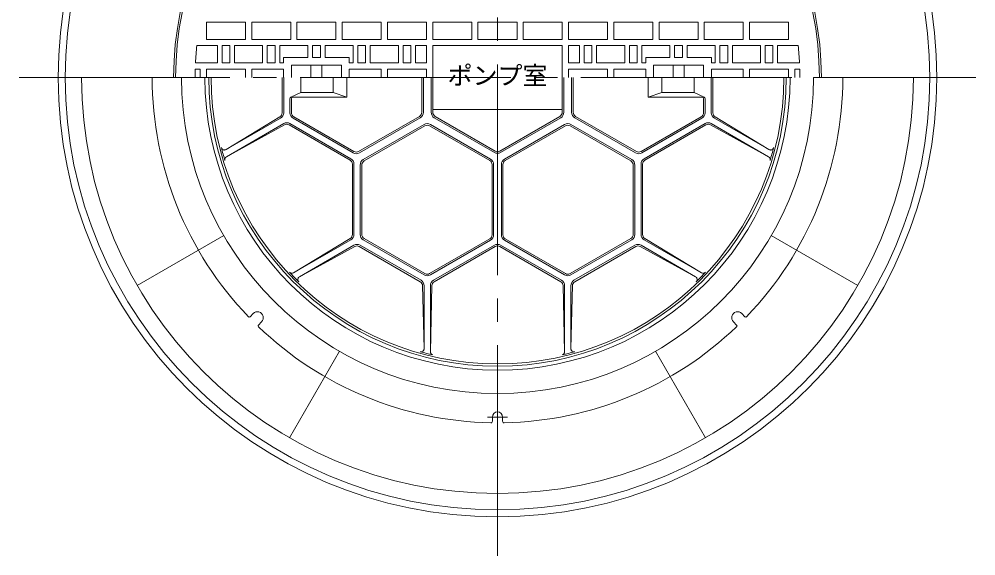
# Model space of a CAD drawing. Units: millimetres, scale not verified. Extents: x -6164 to 5771, y -4092 to 4364.
# Drawn here: x 1680 to 2906, y 1604 to 2292 of the extents above; entities that cross this region are included whole.
import ezdxf
from ezdxf.enums import TextEntityAlignment as Align

# ---------------------------------------------------------------- set-up
doc = ezdxf.new("R2010")
doc.units = ezdxf.units.MM
doc.header["$LTSCALE"] = 30
doc.linetypes.add('CHAIN1', pattern=[8, 5, -1, 1, -1])
doc.linetypes.add('CHAIN2', pattern=[12, 9, -1, 1, -1])
doc.layers.add('0-A_鉄蓋', color=4, linetype='Continuous', lineweight=9)
doc.layers.add('0-C_CR', color=3, linetype='Continuous', lineweight=9)
doc.styles.add('ＭＳ ゴシック', font='')
doc.styles.get('ＭＳ ゴシック').set_extended_font_data('MS Gothic')

msp = doc.modelspace()

# ---------------------------------------------------------------- linework, layer by layer
at = {"layer": '0-A_鉄蓋', "color": 7}
for p, q in [((1919.74, 2287.63), (1969.74, 2287.63)), ((1919.74, 2265.63), (1919.74, 2287.63)), ((1969.74, 2287.63), (1969.74, 2265.63)), ((1977.74, 2287.63), (2027.74, 2287.63)), ((1977.74, 2265.63), (1977.74, 2287.63)), ((2027.74, 2287.63), (2027.74, 2265.63)), ((2035.74, 2287.63), (2085.74, 2287.63)), ((2035.74, 2265.63), (2035.74, 2287.63)), ((2085.74, 2287.63), (2085.74, 2265.63)), ((2093.74, 2287.63), (2143.74, 2287.63)), ((2093.74, 2265.63), (2093.74, 2287.63)), ((2143.74, 2265.63), (2143.74, 2287.63)), ((2151.74, 2287.63), (2201.74, 2287.63)), ((2151.74, 2265.63), (2151.74, 2287.63)), ((2201.74, 2287.63), (2201.74, 2265.63)), ((2209.74, 2287.63), (2259.74, 2287.63)), ((2209.74, 2265.63), (2209.74, 2287.63)), ((2259.74, 2287.63), (2259.74, 2265.63)), ((2267.74, 2287.63), (2317.74, 2287.63)), ((2267.74, 2265.63), (2267.74, 2287.63)), ((2317.74, 2265.63), (2317.74, 2287.63)), ((2375.74, 2287.63), (2325.74, 2287.63)), ((2325.74, 2287.63), (2325.74, 2265.63)), ((2375.74, 2265.63), (2375.74, 2287.63)), ((2433.74, 2287.63), (2383.74, 2287.63)), ((2383.74, 2287.63), (2383.74, 2265.63)), ((2433.74, 2265.63), (2433.74, 2287.63)), ((2441.74, 2287.63), (2491.74, 2287.63)), ((2441.74, 2265.63), (2441.74, 2287.63)), ((2491.74, 2265.63), (2491.74, 2287.63)), ((2549.74, 2287.63), (2499.74, 2287.63)), ((2499.74, 2287.63), (2499.74, 2265.63)), ((2549.74, 2265.63), (2549.74, 2287.63)), ((2607.74, 2265.63), (2607.74, 2287.63)), ((2665.74, 2287.63), (2615.74, 2287.63)), ((2615.74, 2287.63), (2615.74, 2265.63)), ((2665.74, 2265.63), (2665.74, 2287.63)), ((1907.42, 2257.63), (1933.74, 2257.63)), ((1919.74, 2265.63), (1969.74, 2265.63)), ((1933.74, 2257.63), (1933.74, 2235.63)), ((1977.74, 2265.63), (2027.74, 2265.63)), ((1997.74, 2257.63), (2007.74, 2257.63)), ((1997.74, 2235.63), (1997.74, 2257.63)), ((2007.74, 2257.63), (2007.74, 2235.63)), ((2013.74, 2257.63), (2049.74, 2257.63)), ((2013.74, 2235.63), (2013.74, 2257.63)), ((2035.74, 2265.63), (2085.74, 2265.63)), ((2049.74, 2257.63), (2049.74, 2242.63)), ((2055.74, 2257.63), (2065.74, 2257.63)), ((2055.74, 2242.63), (2055.74, 2257.63)), ((2065.74, 2257.63), (2065.74, 2242.63)), ((2071.74, 2242.63), (2071.74, 2257.63)), ((2093.74, 2265.63), (2143.74, 2265.63)), ((2151.74, 2265.63), (2201.74, 2265.63)), ((2187.74, 2235.63), (2187.74, 2257.63)), ((2187.74, 2257.63), (2201.74, 2257.63)), ((2201.74, 2235.63), (2201.74, 2257.63)), ((2209.74, 2265.63), (2259.74, 2265.63)), ((2267.74, 2265.63), (2317.74, 2265.63)), ((2325.74, 2265.63), (2375.74, 2265.63)), ((2383.74, 2265.63), (2433.74, 2265.63)), ((2397.74, 2257.63), (2383.74, 2257.63)), ((2383.74, 2235.63), (2383.74, 2257.63)), ((2397.74, 2235.63), (2397.74, 2257.63)), ((2441.74, 2265.63), (2491.74, 2265.63)), ((2499.74, 2265.63), (2549.74, 2265.63)), ((2513.74, 2242.63), (2513.74, 2257.63)), ((2529.74, 2257.63), (2519.74, 2257.63)), ((2519.74, 2257.63), (2519.74, 2242.63)), ((2529.74, 2242.63), (2529.74, 2257.63)), ((2571.74, 2257.63), (2535.74, 2257.63)), ((2535.74, 2257.63), (2535.74, 2242.63)), ((2557.74, 2265.63), (2607.74, 2265.63)), ((2571.74, 2235.63), (2571.74, 2257.63)), ((2587.74, 2257.63), (2577.74, 2257.63)), ((2577.74, 2257.63), (2577.74, 2235.63)), ((2587.74, 2235.63), (2587.74, 2257.63)), ((2615.74, 2265.63), (2665.74, 2265.63)), ((2651.75, 2257.63), (2651.75, 2235.63)), ((2678.07, 2257.63), (2651.75, 2257.63)), ((1933.74, 2235.63), (1905.71, 2235.63)), ((1955.74, 2235.63), (1991.74, 2235.63)), ((2007.74, 2235.63), (1997.74, 2235.63)), ((2013.74, 2235.63), (2018.56, 2235.63)), ((2018.56, 2242.63), (2018.56, 2235.63)), ((2049.74, 2242.63), (2018.56, 2242.63)), ((2092.74, 2232.63), (2028.74, 2232.63)), ((2028.74, 2232.63), (2028.74, 2216.63)), ((2053.74, 2216.63), (2053.74, 2232.63)), ((2065.74, 2242.63), (2055.74, 2242.63)), ((2067.74, 2216.63), (2067.74, 2232.63)), ((2102.55, 2242.63), (2071.74, 2242.63)), ((2092.74, 2232.63), (2092.74, 2216.63)), ((2102.55, 2242.63), (2102.55, 2235.63)), ((2107.74, 2235.63), (2102.55, 2235.63)), ((2201.74, 2235.63), (2187.74, 2235.63)), ((2397.74, 2235.63), (2383.74, 2235.63)), ((2477.74, 2235.63), (2482.94, 2235.63)), ((2482.94, 2242.63), (2513.74, 2242.63)), ((2482.94, 2242.63), (2482.94, 2235.63)), ((2492.74, 2232.63), (2556.74, 2232.63)), ((2492.74, 2232.63), (2492.74, 2216.63)), ((2517.74, 2216.63), (2517.74, 2232.63)), ((2519.74, 2242.63), (2529.74, 2242.63)), ((2531.74, 2216.63), (2531.74, 2232.63)), ((2535.74, 2242.63), (2566.93, 2242.63)), ((2556.74, 2232.63), (2556.74, 2216.63)), ((2566.93, 2242.63), (2566.93, 2235.63)), ((2571.74, 2235.63), (2566.93, 2235.63)), ((2577.74, 2235.63), (2587.74, 2235.63)), ((2629.74, 2235.63), (2593.74, 2235.63)), ((2651.75, 2235.63), (2679.78, 2235.63)), ((1905.4, 2227.63), (1911.74, 2227.63)), ((1911.74, 2227.63), (1911.74, 2216.63)), ((1919.74, 2227.63), (1969.74, 2227.63)), ((1919.74, 2216.63), (1919.74, 2227.63)), ((1969.74, 2227.63), (1969.74, 2216.63)), ((1977.74, 2227.63), (2018.56, 2227.63)), ((1977.74, 2216.63), (1977.74, 2227.63)), ((2018.56, 2227.63), (2018.56, 2216.63)), ((2102.55, 2227.63), (2143.74, 2227.63)), ((2102.55, 2227.63), (2102.55, 2216.63)), ((2143.74, 2227.63), (2143.74, 2216.63)), ((2151.74, 2227.63), (2201.74, 2227.63)), ((2151.74, 2216.63), (2151.74, 2227.63)), ((2201.74, 2227.63), (2201.74, 2216.63)), ((2433.74, 2227.63), (2383.74, 2227.63)), ((2383.74, 2227.63), (2383.74, 2216.63)), ((2433.74, 2216.63), (2433.74, 2227.63)), ((2482.94, 2227.63), (2441.74, 2227.63)), ((2441.74, 2227.63), (2441.74, 2216.63)), ((2482.94, 2227.63), (2482.94, 2216.63)), ((2607.74, 2216.63), (2607.74, 2227.63)), ((2665.74, 2227.63), (2615.74, 2227.63)), ((2615.74, 2227.63), (2615.74, 2216.63)), ((2665.74, 2216.63), (2665.74, 2227.63)), ((2680.09, 2227.63), (2673.74, 2227.63)), ((2673.74, 2227.63), (2673.74, 2216.63)), ((2016.74, 2171.51), (2016.74, 2216.63)), ((2018.74, 2171.6), (2018.74, 2216.63)), ((2040.72, 2197.42), (2040.72, 2216.63)), ((2082.21, 2197.42), (2082.21, 2216.63)), ((2099.83, 2191.56), (2099.83, 2216.63)), ((2195.74, 2172.17), (2195.74, 2216.63)), ((2197.74, 2172.17), (2197.74, 2216.63)), ((2207.74, 2172.17), (2207.74, 2216.63)), ((2377.74, 2172.17), (2377.74, 2216.63)), ((2387.74, 2172.17), (2387.74, 2216.63)), ((2389.74, 2172.17), (2389.74, 2216.63)), ((2485.66, 2191.56), (2485.66, 2216.63)), ((2503.28, 2197.42), (2503.28, 2216.63)), ((2544.77, 2197.42), (2544.77, 2216.63)), ((2566.74, 2171.6), (2566.74, 2216.63)), ((2568.74, 2171.51), (2568.74, 2216.63)), ((2027.92, 2191.65), (2040.72, 2197.42)), ((2040.72, 2197.42), (2082.21, 2197.42)), ((2099.83, 2191.56), (2082.21, 2197.42)), ((2485.66, 2191.56), (2503.28, 2197.42)), ((2544.77, 2197.42), (2503.28, 2197.42)), ((2557.57, 2191.65), (2544.77, 2197.42)), ((2026.74, 2189.82), (2026.74, 2171.6)), ((2028.74, 2189.56), (2028.74, 2171.6)), ((2030.74, 2191.56), (2099.83, 2191.56)), ((2554.74, 2191.56), (2485.66, 2191.56)), ((2556.74, 2171.6), (2556.74, 2189.56)), ((2558.74, 2171.6), (2558.74, 2189.82)), ((2209.74, 2172.17), (2209.74, 2175.63)), ((2375.74, 2172.17), (2375.74, 2175.63)), ((2014.74, 2164.67), (1944.85, 2124.32)), ((2013.86, 2166.38), (1944.9, 2124.48)), ((2107.74, 2120.21), (2030.74, 2164.67)), ((2108.74, 2121.95), (2031.74, 2166.4)), ((2192.74, 2166.98), (2114.74, 2121.95)), ((2193.74, 2165.25), (2115.74, 2120.21)), ((2288.74, 2120.79), (2211.74, 2165.25)), ((2289.74, 2122.52), (2212.74, 2166.98)), ((2295.74, 2122.52), (2372.74, 2166.98)), ((2296.74, 2120.79), (2373.74, 2165.25)), ((2391.74, 2165.25), (2469.74, 2120.21)), ((2392.74, 2166.98), (2470.74, 2121.95)), ((2476.74, 2121.95), (2553.74, 2166.4)), ((2477.74, 2120.21), (2554.74, 2164.67)), ((2570.74, 2164.67), (2640.64, 2124.32)), ((2571.63, 2166.38), (2640.59, 2124.48)), ((2018.74, 2157.74), (1945.28, 2115.33)), ((2019.78, 2156.12), (1945.38, 2115.3)), ((2103.74, 2110.98), (2025.67, 2156.05)), ((2104.74, 2112.71), (2026.74, 2157.74)), ((2198.74, 2156.59), (2120.74, 2111.55)), ((2199.74, 2154.85), (2121.74, 2109.82)), ((2282.74, 2110.4), (2205.74, 2154.85)), ((2283.74, 2112.13), (2206.74, 2156.59)), ((2301.74, 2112.13), (2378.74, 2156.59)), ((2302.74, 2110.4), (2379.74, 2154.85)), ((2385.74, 2154.85), (2463.74, 2109.82)), ((2386.74, 2156.59), (2464.74, 2111.55)), ((2480.74, 2112.71), (2558.74, 2157.74)), ((2481.74, 2110.98), (2559.82, 2156.05)), ((2565.71, 2156.12), (2640.11, 2115.3)), ((2566.74, 2157.74), (2640.21, 2115.33)), ((2106.74, 2015.63), (2106.74, 2105.78)), ((2108.74, 2015.71), (2108.74, 2105.78)), ((2116.74, 2015.71), (2116.74, 2104.62)), ((2118.74, 2015.71), (2118.74, 2104.62)), ((2285.74, 2015.14), (2285.74, 2105.2)), ((2287.74, 2105.2), (2287.74, 2015.14)), ((2297.74, 2105.2), (2297.74, 2015.14)), ((2299.74, 2015.14), (2299.74, 2105.2)), ((2466.74, 2015.71), (2466.74, 2104.62)), ((2468.74, 2015.71), (2468.74, 2104.62)), ((2476.74, 2015.71), (2476.74, 2105.78)), ((2478.74, 2015.63), (2478.74, 2105.78)), ((2104.74, 2008.78), (2031.28, 1966.37)), ((2103.86, 2010.5), (2031.31, 1966.47)), ((2108.74, 2001.86), (2038.85, 1961.5)), ((2109.78, 2000.23), (2039.02, 1961.46)), ((2193.82, 1955.05), (2115.67, 2000.17)), ((2194.74, 1956.82), (2116.74, 2001.86)), ((2198.74, 1963.75), (2120.74, 2008.78)), ((2199.74, 1965.48), (2121.74, 2010.52)), ((2282.74, 2009.94), (2205.74, 1965.48)), ((2283.74, 2008.21), (2206.74, 1963.75)), ((2288.74, 2001.86), (2210.74, 1956.82)), ((2289.74, 2000.12), (2211.67, 1955.05)), ((2295.74, 2000.12), (2373.82, 1955.05)), ((2296.74, 2001.86), (2374.74, 1956.82)), ((2301.74, 2008.21), (2378.74, 1963.75)), ((2302.74, 2009.94), (2379.74, 1965.48)), ((2385.74, 1965.48), (2463.74, 2010.52)), ((2386.74, 1963.75), (2464.74, 2008.78)), ((2390.74, 1956.82), (2468.74, 2001.86)), ((2391.67, 1955.05), (2469.82, 2000.17)), ((2475.7, 2000.23), (2546.47, 1961.46)), ((2476.74, 2001.86), (2546.64, 1961.5)), ((2480.74, 2008.78), (2554.21, 1966.37)), ((2481.63, 2010.5), (2554.18, 1966.47)), ((2196.82, 1949.98), (2198.62, 1869.31)), ((2198.74, 1949.89), (2198.74, 1869.19)), ((2206.74, 1949.89), (2206.74, 1865.07)), ((2208.67, 1949.98), (2206.82, 1865.14)), ((2376.82, 1949.98), (2378.67, 1865.14)), ((2378.74, 1949.89), (2378.74, 1865.07)), ((2386.74, 1949.89), (2386.74, 1869.19)), ((2388.67, 1949.98), (2386.86, 1869.31))]:
    msp.add_line(p, q, dxfattribs=at)
at = {"layer": '0-A_鉄蓋', "color": 3}
for p, q in [((1979.85, 1914.34), (1975.67, 1910.16)), ((2605.64, 1914.34), (2609.82, 1910.16)), ((1990.46, 1903.74), (1986.28, 1899.56)), ((2595.03, 1903.74), (2599.21, 1899.56)), ((2286.24, 1776.21), (2286.24, 1781.63)), ((2299.24, 1776.21), (2299.24, 1781.63))]:
    msp.add_line(p, q, dxfattribs=at)
at = {"layer": '0-A_鉄蓋', "color": 3, "linetype": 'CHAIN1'}
msp.add_line((2305.49, 1781.63), (2279.99, 1781.63), dxfattribs=at)
at = {"layer": '0-A_鉄蓋', "color": 7}
for points in [[(2607.74, 2287.63), (2557.74, 2287.63), (2557.74, 2265.63)], [(1955.74, 2235.63), (1955.74, 2257.63), (1991.74, 2257.63), (1991.74, 2235.63)], [(2071.74, 2257.63), (2107.74, 2257.63), (2107.74, 2235.63)], [(2513.74, 2257.63), (2477.74, 2257.63), (2477.74, 2235.63)], [(2629.74, 2235.63), (2629.74, 2257.63), (2593.74, 2257.63), (2593.74, 2235.63)], [(2607.74, 2227.63), (2566.93, 2227.63), (2566.93, 2216.63)]]:
    msp.add_lwpolyline(points, dxfattribs=at)
for points in [[(1939.74, 2235.63), (1939.74, 2257.63), (1949.74, 2257.63), (1949.74, 2235.63)], [(2113.74, 2235.63), (2113.74, 2257.63), (2123.74, 2257.63), (2123.74, 2235.63)], [(2129.74, 2235.63), (2129.74, 2257.63), (2165.74, 2257.63), (2165.74, 2235.63)], [(2171.74, 2235.63), (2171.74, 2257.63), (2181.74, 2257.63), (2181.74, 2235.63)], [(2413.74, 2235.63), (2413.74, 2257.63), (2403.74, 2257.63), (2403.74, 2235.63)], [(2455.74, 2235.63), (2455.74, 2257.63), (2419.74, 2257.63), (2419.74, 2235.63)], [(2471.74, 2235.63), (2471.74, 2257.63), (2461.74, 2257.63), (2461.74, 2235.63)], [(2645.75, 2235.63), (2645.75, 2257.63), (2635.74, 2257.63), (2635.74, 2235.63)]]:
    msp.add_lwpolyline(points, close=True, dxfattribs=at)
at = {"layer": '0-A_鉄蓋', "color": 7, "lineweight": 18}
msp.add_lwpolyline([(2209.74, 2175.63), (2375.74, 2175.63), (2375.74, 2257.63), (2209.74, 2257.63)], close=True, dxfattribs=at)
at = {"layer": '0-A_鉄蓋', "color": 3}
for centre, radius, start, end in [((2292.74, 2216.63), 415, 0, 180), ((2292.74, 2216.63), 442.5, 180, 223.83061), ((2292.74, 2216.63), 375, 180, 0), ((2292.74, 2216.63), 442.5, 316.16939, 0), ((1985.15, 1909.04), 7.5, 315, 135.00027), ((2600.34, 1909.04), 7.5, 44.99973, 225), ((1974.61, 1911.23), 1.5, 223.83031, 315), ((2610.88, 1911.23), 1.5, 225, 316.16838), ((1987.34, 1898.5), 1.5, 135.00134, 226.16833), ((2292.74, 2216.63), 442.5, 226.16937, 268.89433), ((2292.74, 2216.63), 442.5, 271.10565, 313.83061), ((2598.15, 1898.5), 1.5, 313.83031, 44.99866), ((2292.74, 1781.63), 6.5, 0, 180), ((2284.24, 1776.21), 2, 268.89313, 0), ((2301.24, 1776.21), 2, 180, 271.10439)]:
    msp.add_arc(centre, radius, start, end, dxfattribs=at)
at = {"layer": '0-A_鉄蓋', "color": 7}
for centre, radius, start, end in [((2292.74, 2216.63), 412.5, 0, 180), ((2292.74, 2216.63), 387.5, 173.92638, 177.18953), ((2292.74, 2216.63), 387.5, 2.81047, 6.07362), ((2292.74, 2216.63), 387.5, 178.37332, 180), ((2292.74, 2216.63), 387.5, 0, 1.62668), ((2292.74, 2216.63), 370, 180, 0), ((2292.74, 2216.63), 367, 180, 0), ((2028.74, 2189.82), 2, 114.28203, 180), ((2030.74, 2189.56), 2, 90, 180), ((2554.74, 2189.56), 2, 0, 90), ((2556.74, 2189.82), 2, 0, 65.71796), ((2010.74, 2171.51), 6, 301.28227, 0), ((2010.74, 2171.6), 8, 299.99953, 0), ((2034.74, 2171.6), 8, 180, 240.00003), ((2034.74, 2171.6), 6, 180, 240.00014), ((2189.74, 2172.17), 6, 300.00029, 0), ((2189.74, 2172.17), 8, 299.99953, 0), ((2215.74, 2172.17), 8, 180, 240.00003), ((2215.74, 2172.17), 6, 180, 239.99971), ((2369.74, 2172.17), 6, 300.00029, 0), ((2369.74, 2172.17), 8, 299.99995, 0), ((2395.74, 2172.17), 8, 180, 240.00047), ((2395.74, 2172.17), 6, 180, 239.99971), ((2550.74, 2171.6), 6, 299.99986, 0), ((2550.74, 2171.6), 8, 299.99995, 0), ((2574.74, 2171.6), 8, 180, 240.00047), ((2574.74, 2171.51), 6, 180, 238.71773), ((2022.74, 2150.81), 8, 60.00003, 120.00041), ((2562.74, 2150.81), 8, 59.99959, 119.99997), ((2022.67, 2150.86), 6, 60.00073, 118.74765), ((2202.74, 2149.66), 8, 60.00003, 119.99997), ((2202.74, 2149.66), 6, 60.00014, 119.99986), ((2382.74, 2149.66), 8, 60.00003, 119.99997), ((2382.74, 2149.66), 6, 60.00014, 119.99986), ((2562.82, 2150.86), 6, 61.25235, 119.99927), ((1942.82, 2127.9), 4, 194.22923, 301.28197), ((2292.74, 2216.63), 365, 194.22871, 196.88222), ((1942.85, 2127.78), 4, 194.24899, 299.99965), ((2111.74, 2127.14), 6, 240.00014, 299.99986), ((2292.74, 2127.72), 6, 240.00014, 299.99986), ((2473.74, 2127.14), 6, 240.00014, 299.99986), ((2642.67, 2127.9), 4, 238.71803, 345.77077), ((2642.64, 2127.78), 4, 240.00035, 345.75101), ((2292.74, 2216.63), 365, 343.11778, 345.77129), ((1947.28, 2111.86), 4, 120.00029, 196.8712), ((1947.3, 2111.79), 4, 118.74666, 196.88188), ((2100.74, 2105.78), 6, 0, 60.00014), ((2100.74, 2105.78), 8, 0, 60.00003), ((2111.74, 2127.14), 8, 239.99959, 300.00041), ((2124.74, 2104.62), 8, 119.99995, 180), ((2124.74, 2104.62), 6, 119.99986, 180), ((2279.74, 2105.2), 6, 0, 59.99971), ((2279.74, 2105.2), 8, 0, 60.00047), ((2292.74, 2127.72), 8, 240.00003, 299.99997), ((2305.74, 2105.2), 8, 119.99953, 180), ((2305.74, 2105.2), 6, 120.00029, 180), ((2460.74, 2104.62), 6, 0, 60.00014), ((2460.74, 2104.62), 8, 0, 60.00003), ((2473.74, 2127.14), 8, 239.99959, 300.00041), ((2484.74, 2105.78), 8, 119.99997, 180), ((2484.74, 2105.78), 6, 119.99986, 180), ((2638.19, 2111.79), 4, 343.11812, 61.25334), ((2638.21, 2111.86), 4, 343.1288, 59.99971), ((2100.74, 2015.63), 6, 301.2531, 0), ((2100.74, 2015.71), 8, 299.99953, 0), ((2124.74, 2015.71), 8, 180, 240.00003), ((2124.74, 2015.71), 6, 180, 240.00014), ((2279.74, 2015.14), 6, 300.00029, 0), ((2279.74, 2015.14), 8, 299.99997, 0), ((2305.74, 2015.14), 8, 180, 240.00003), ((2305.74, 2015.14), 6, 180, 239.99971), ((2460.74, 2015.71), 6, 299.99986, 0), ((2460.74, 2015.71), 8, 299.99995, 0), ((2484.74, 2015.71), 8, 180, 240.00047), ((2484.74, 2015.63), 6, 180, 238.7469), ((2112.74, 1994.93), 8, 60.00003, 120.00041), ((2112.67, 1994.97), 6, 60.00073, 118.71861), ((2292.74, 1994.93), 8, 59.99959, 120.00041), ((2292.74, 1994.93), 6, 60.00014, 119.99986), ((2472.74, 1994.93), 8, 59.99959, 119.99997), ((2472.82, 1994.97), 6, 61.28139, 119.99927), ((2029.23, 1969.89), 4, 223.11748, 301.25247), ((2292.74, 2216.63), 365, 223.11775, 225.77126), ((2029.28, 1969.83), 4, 223.1288, 299.99965), ((2202.74, 1970.68), 8, 239.99959, 300.00041), ((2202.74, 1970.68), 6, 240.00014, 299.99986), ((2382.74, 1970.68), 8, 239.99959, 300.00041), ((2382.74, 1970.68), 6, 240.00014, 299.99986), ((2292.74, 2216.63), 365, 314.22873, 316.88223), ((2556.26, 1969.89), 4, 238.74751, 316.88252), ((2556.21, 1969.83), 4, 240.00035, 316.8712), ((2040.85, 1958.04), 4, 120.00029, 225.75064), ((2040.94, 1957.95), 4, 118.71809, 225.77068), ((2190.82, 1949.85), 6, 1.28198, 60.00014), ((2190.74, 1949.89), 8, 0, 60.00003), ((2214.74, 1949.89), 8, 119.99995, 180), ((2214.67, 1949.85), 6, 119.99986, 178.7464), ((2370.82, 1949.85), 6, 1.2536, 60.00014), ((2370.74, 1949.89), 8, 0, 60.00003), ((2394.74, 1949.89), 8, 119.99997, 180), ((2394.67, 1949.85), 6, 119.99986, 178.71802), ((2544.55, 1957.95), 4, 314.22932, 61.28191), ((2544.64, 1958.04), 4, 314.24936, 59.99971), ((2292.74, 2216.63), 365, 254.22871, 256.8822), ((2194.63, 1869.22), 4, 254.22792, 1.28137), ((2194.74, 1869.19), 4, 254.24812, 1.81723), ((2210.74, 1865.07), 4, 180, 256.8707), ((2210.81, 1865.05), 4, 178.74701, 256.88185), ((2292.74, 2216.63), 365, 283.1178, 285.77129), ((2374.67, 1865.05), 4, 283.11813, 1.25299), ((2374.74, 1865.07), 4, 283.1293, 0), ((2390.74, 1869.19), 4, 178.18277, 285.75188), ((2390.86, 1869.22), 4, 178.71863, 285.77208)]:
    msp.add_arc(centre, radius, start, end, dxfattribs=at)
at = {"layer": '0-C_CR', "color": 7, "linetype": 'CHAIN2'}
for p, q in [((2292.74, 1603.63), (2292.74, 2829.63)), ((1679.74, 2216.63), (2905.74, 2216.63))]:
    msp.add_line(p, q, dxfattribs=at)
at = {"layer": '0-C_CR', "color": 2}
for p, q in [((1759.74, 2216.63), (1887.74, 2216.63)), ((2697.74, 2216.63), (2825.74, 2216.63)), ((1831.15, 1950.13), (1942, 2014.13)), ((2643.48, 2014.13), (2754.34, 1950.13)), ((2026.24, 1755.04), (2090.24, 1865.89)), ((2559.24, 1755.04), (2495.24, 1865.89)), ((2292.74, 1683.63), (2292.74, 1811.63))]:
    msp.add_line(p, q, dxfattribs=at)
at = {"layer": '0-C_CR'}
for radius in [563, 554]:
    msp.add_circle((2292.74, 2216.63), radius, dxfattribs=at)
at = {"layer": '0-C_CR', "color": 2}
for radius in [533, 405]:
    msp.add_arc((2292.74, 2216.63), radius, 180, 360, dxfattribs=at)

# ---------------------------------------------------------------- texts
at = {"layer": '0-A_鉄蓋', "color": 7, "style": 'ＭＳ ゴシック'}
msp.add_text('ポンプ室', height=23.45, dxfattribs=at).set_placement((2228.79, 2200.64), align=Align.BOTTOM_LEFT)

doc.saveas('drawing.dxf')
